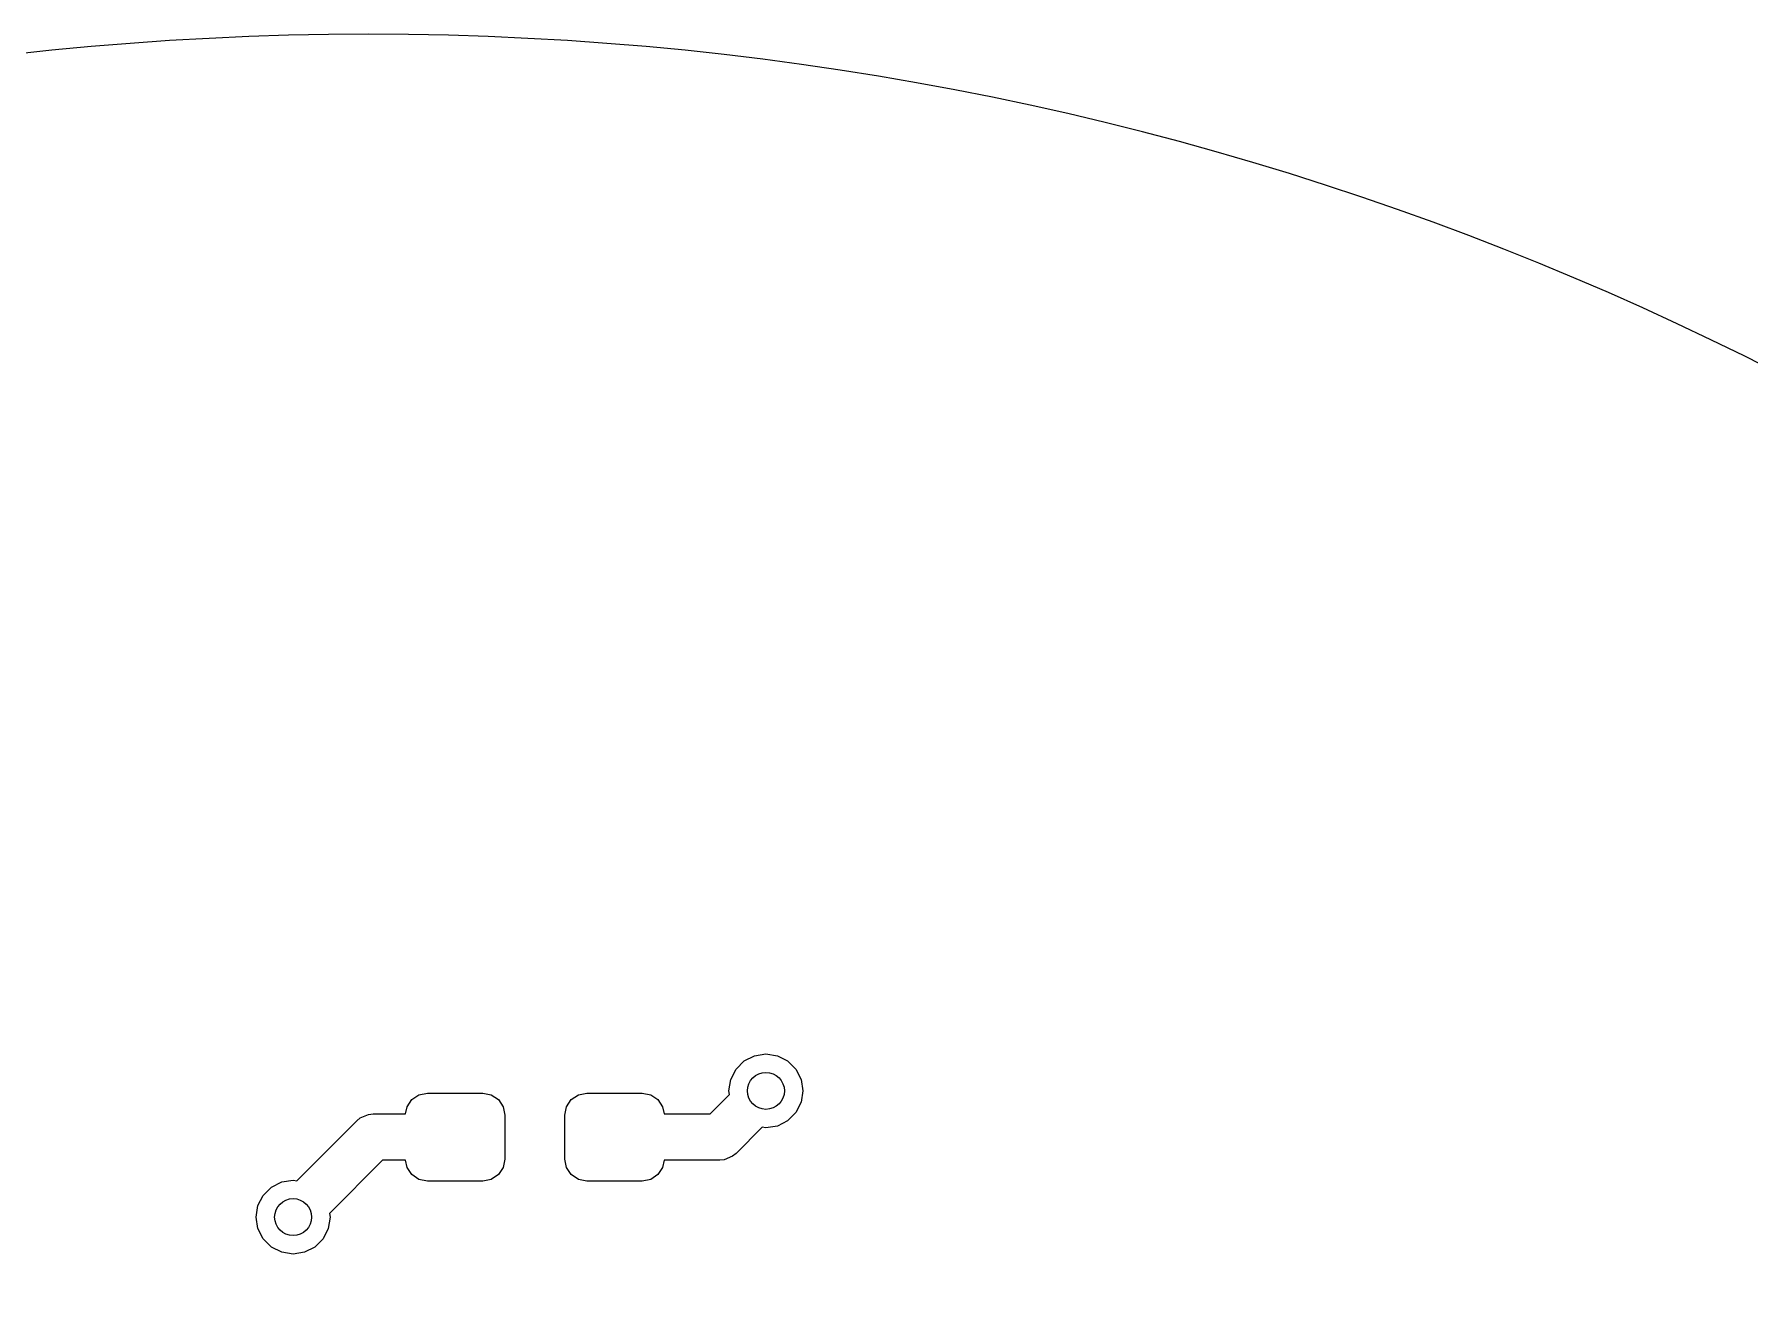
# Model space of a CAD drawing. Extents: x 116 to 183, y -110.2 to -37.6.
# Drawn here: x 145.83 to 164.39, y -51.27 to -37.57 of the extents above; entities that cross this region are included whole.
import ezdxf

# ---------------------------------------------------------------- set-up
doc = ezdxf.new("R2010")
doc.units = 0
doc.layers.add('BLACK', color=7, linetype='CONTINUOUS')

msp = doc.modelspace()

# ---------------------------------------------------------------- linework, layer by layer
at = {"layer": 'BLACK', "linetype": 'CONTINUOUS'}
for p, q in [((153.514886, -48.676393), (153.626393, -48.619577)), ((153.626393, -48.619577), (153.75, -48.6)), ((153.75, -48.6), (153.873607, -48.619577)), ((153.873607, -48.619577), (153.985114, -48.676393)), ((153.369577, -48.876393), (153.426393, -48.764886)), ((153.426393, -48.764886), (153.514886, -48.676393)), ((153.985114, -48.676393), (154.073607, -48.764886)), ((154.073607, -48.764886), (154.130423, -48.876393)), ((153.35, -49), (153.369577, -48.876393)), ((154.130423, -48.876393), (154.15, -49)), ((149.852486, -49.25), (149.868079, -49.171613)), ((149.868079, -49.171613), (149.919562, -49.094562)), ((149.919562, -49.094562), (149.996613, -49.043079)), ((149.996613, -49.043079), (150.0875, -49.025)), ((150.0875, -49.025), (150.6875, -49.025)), ((150.6875, -49.025), (150.778387, -49.043079)), ((150.778387, -49.043079), (150.855438, -49.094562)), ((150.855438, -49.094562), (150.906921, -49.171613)), ((150.906921, -49.171613), (150.925, -49.2625)), ((151.575, -49.2625), (151.593079, -49.171613)), ((151.593079, -49.171613), (151.644562, -49.094562)), ((151.644562, -49.094562), (151.721613, -49.043079)), ((151.721613, -49.043079), (151.8125, -49.025)), ((151.8125, -49.025), (152.4125, -49.025)), ((152.4125, -49.025), (152.503387, -49.043079)), ((152.503387, -49.043079), (152.580438, -49.094562)), ((152.580438, -49.094562), (152.631921, -49.171613)), ((152.631921, -49.171613), (152.647514, -49.25)), ((153.146446, -49.25), (153.35635, -49.040095)), ((153.35635, -49.040095), (153.35, -49)), ((154.130423, -49.123607), (154.073607, -49.235114)), ((154.15, -49), (154.130423, -49.123607)), ((148.675095, -49.97135), (149.323223, -49.323223)), ((149.323223, -49.323223), (149.361108, -49.292132)), ((149.361108, -49.292132), (149.451228, -49.254803)), ((149.451228, -49.254803), (149.451237, -49.254803)), ((149.451237, -49.254803), (149.5, -49.25)), ((149.5, -49.25), (149.852486, -49.25)), ((150.925, -49.2625), (150.925, -49.7375)), ((151.575, -49.7375), (151.575, -49.2625)), ((152.647514, -49.25), (153.146446, -49.25)), ((153.985114, -49.323607), (153.873607, -49.380423)), ((154.073607, -49.235114), (153.985114, -49.323607)), ((153.709904, -49.393649), (153.426777, -49.676777)), ((153.75, -49.4), (153.709904, -49.393649)), ((153.873607, -49.380423), (153.75, -49.4)), ((153.388893, -49.707867), (153.298773, -49.745196)), ((153.388897, -49.707862), (153.388893, -49.707867)), ((153.426777, -49.676777), (153.388897, -49.707862)), ((149.603554, -49.75), (149.028649, -50.324904)), ((149.852486, -49.75), (149.603554, -49.75)), ((149.868079, -49.828387), (149.852486, -49.75)), ((149.919562, -49.905438), (149.868079, -49.828387)), ((149.996613, -49.956921), (149.919562, -49.905438)), ((150.855438, -49.905438), (150.778387, -49.956921)), ((150.906921, -49.828387), (150.855438, -49.905438)), ((150.925, -49.7375), (150.906921, -49.828387)), ((151.593079, -49.828387), (151.575, -49.7375)), ((151.644562, -49.905438), (151.593079, -49.828387)), ((151.721613, -49.956921), (151.644562, -49.905438)), ((152.580438, -49.905438), (152.503387, -49.956921)), ((152.631921, -49.828387), (152.580438, -49.905438)), ((152.647514, -49.75), (152.631921, -49.828387)), ((153.25, -49.75), (152.647514, -49.75)), ((153.298773, -49.745196), (153.25, -49.75)), ((148.311393, -50.129886), (148.399886, -50.041393)), ((148.399886, -50.041393), (148.511393, -49.984577)), ((148.511393, -49.984577), (148.635, -49.965)), ((148.635, -49.965), (148.675095, -49.97135)), ((150.0875, -49.975), (149.996613, -49.956921)), ((150.6875, -49.975), (150.0875, -49.975)), ((150.778387, -49.956921), (150.6875, -49.975)), ((151.8125, -49.975), (151.721613, -49.956921)), ((152.4125, -49.975), (151.8125, -49.975)), ((152.503387, -49.956921), (152.4125, -49.975)), ((148.235, -50.365), (148.254577, -50.241393)), ((148.254577, -50.241393), (148.311393, -50.129886)), ((148.254577, -50.488607), (148.235, -50.365)), ((149.035, -50.365), (149.015423, -50.488607)), ((149.028649, -50.324904), (149.035, -50.365)), ((148.311393, -50.600114), (148.254577, -50.488607)), ((148.399886, -50.688607), (148.311393, -50.600114)), ((148.958607, -50.600114), (148.870114, -50.688607)), ((149.015423, -50.488607), (148.958607, -50.600114)), ((148.511393, -50.745423), (148.399886, -50.688607)), ((148.635, -50.765), (148.511393, -50.745423)), ((148.758607, -50.745423), (148.635, -50.765)), ((148.870114, -50.688607), (148.758607, -50.745423))]:
    msp.add_line(p, q, dxfattribs=at)
at = {"layer": 'BLACK'}
for centre in [(153.75, -49), (148.635, -50.365)]:
    msp.add_circle(centre, 0.2, dxfattribs=at)
msp.add_arc((149.450502, -71.074296), 33.5, 0, 180, dxfattribs=at)

doc.saveas('drawing.dxf')
